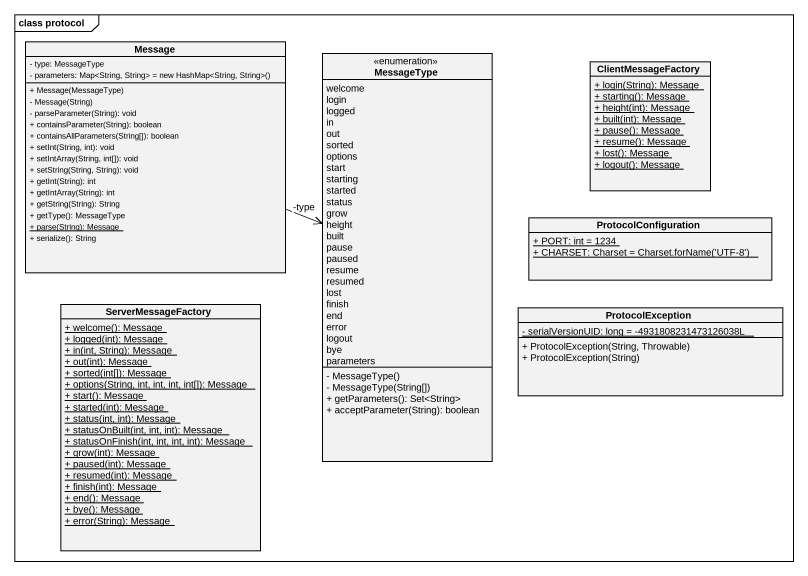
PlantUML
@startuml
mainframe class protocol
hide circle
hide empty members
skinparam classAttributeIconSize 0
class Message {
  - type: MessageType
  {field} - parameters: Map<String, String> = new HashMap<String, String>()
  + Message(MessageType)
  - Message(String)
  - parseParameter(String): void
  + containsParameter(String): boolean
  + containsAllParameters(String[]): boolean
  + setInt(String, int): void
  + setIntArray(String, int[]): void
  + setString(String, String): void
  + getInt(String): int
  + getIntArray(String): int
  + getString(String): String
  + getType(): MessageType
  {static} + parse(String): Message
  + serialize(): String
}
enum MessageType {
  welcome
  login
  logged
  in
  out
  sorted
  options
  start
  starting
  started
  status
  grow
  height
  built
  pause
  paused
  resume
  resumed
  lost
  finish
  end
  error
  logout
  bye
  parameters
  - MessageType()
  - MessageType(String[])
  + getParameters(): Set<String>
  + acceptParameter(String): boolean
}
class ClientMessageFactory {
  {static} + login(String): Message
  {static} + starting(): Message
  {static} + height(int): Message
  {static} + built(int): Message
  {static} + pause(): Message
  {static} + resume(): Message
  {static} + lost(): Message
  {static} + logout(): Message
}
class ProtocolConfiguration {
  {static} + PORT: int = 1234
  {static} {field} + CHARSET: Charset = Charset.forName('UTF-8')
}
class ServerMessageFactory {
  {static} + welcome(): Message
  {static} + logged(int): Message
  {static} + in(int, String): Message
  {static} + out(int): Message
  {static} + sorted(int[]): Message
  {static} + options(String, int, int, int, int[]): Message
  {static} + start(): Message
  {static} + started(int): Message
  {static} + status(int, int): Message
  {static} + statusOnBuilt(int, int, int): Message
  {static} + statusOnFinish(int, int, int, int): Message
  {static} + grow(int): Message
  {static} + paused(int): Message
  {static} + resumed(int): Message
  {static} + finish(int): Message
  {static} + end(): Message
  {static} + bye(): Message
  {static} + error(String): Message
}
class ProtocolException {
  {static} - serialVersionUID: long = -4931808231473126038L
  + ProtocolException(String, Throwable)
  + ProtocolException(String)
}
Message -right-> "-type" MessageType
@enduml
